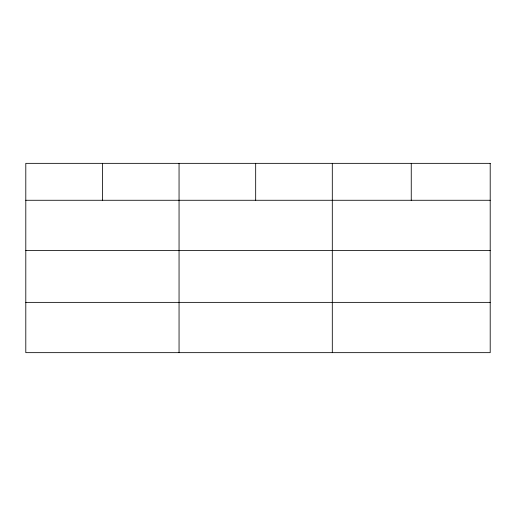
<?xml version="1.0" encoding="UTF-8"?>
<svg xmlns="http://www.w3.org/2000/svg" width="516" height="516" viewBox="0 0 516 516"><rect width="100%" height="100%" fill="white"/><g stroke="black" fill="none" stroke-linecap="round" stroke-linejoin="round"><path stroke-width="0.77" d="M25.8 200.273L490.2 200.273M25.8 250.557L490.2 250.557M25.8 302.37L490.2 302.37M411.252 163.346L411.252 200.273M332.304 163.346L332.304 352.654M255.678 163.346L255.678 200.273M179.052 163.346L179.052 352.654M102.426 163.346L102.426 200.273M490.2 163.346L25.8 163.346L25.8 352.654L490.2 352.654L490.2 163.346"/></g></svg>
